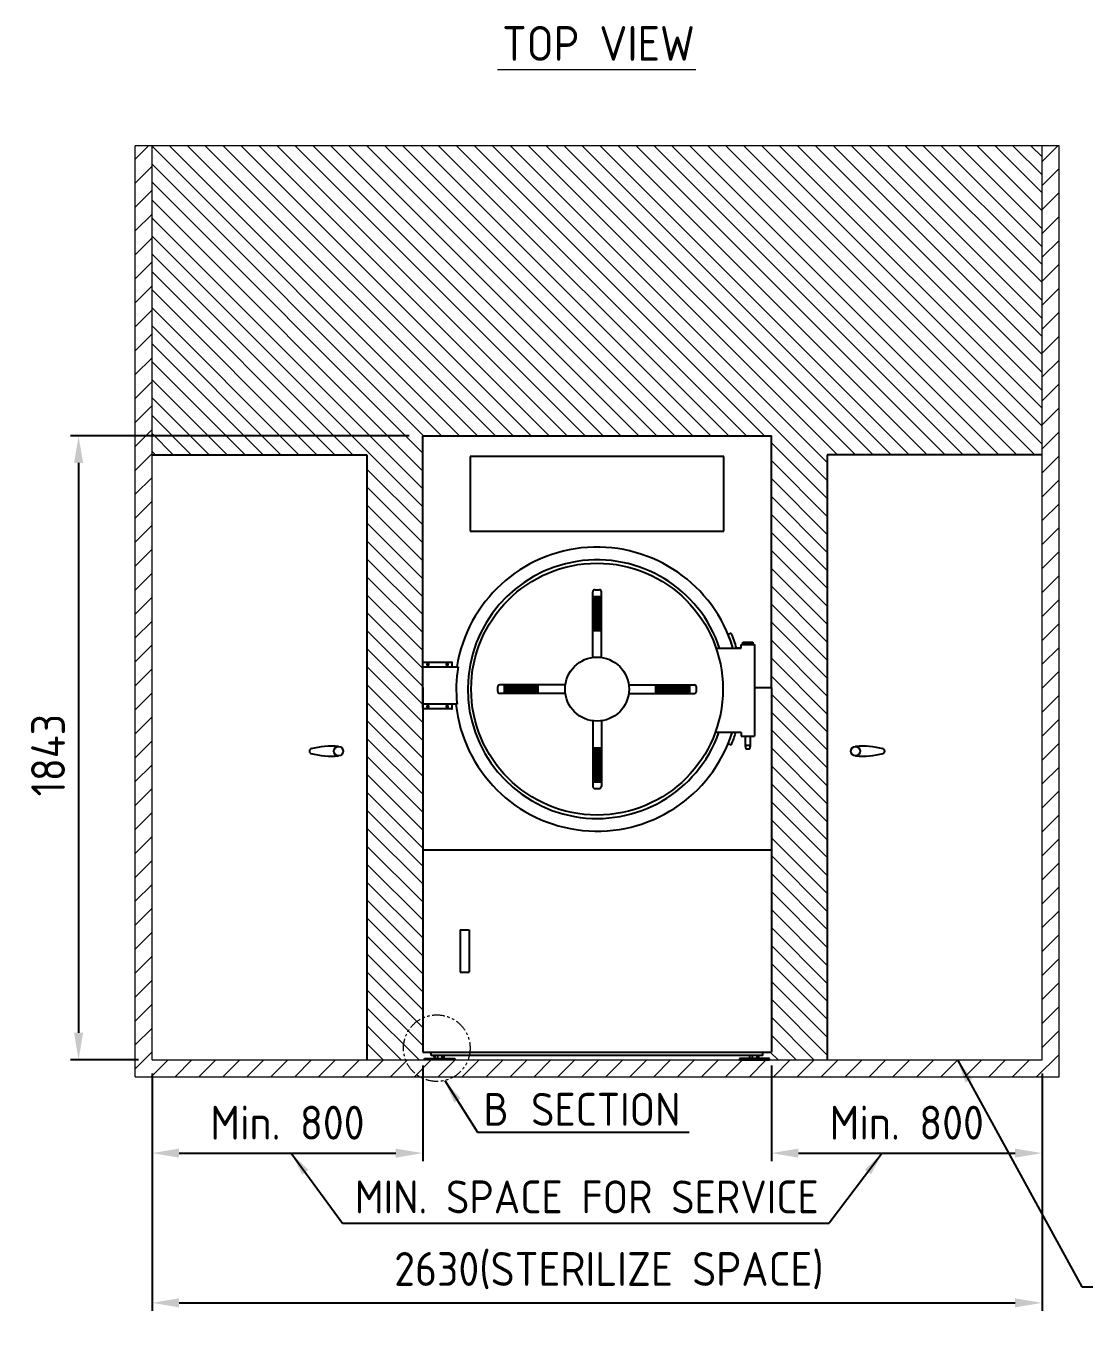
# Model space of a CAD drawing. Header units: millimetres. Extents: x -5848 to 14650, y 0 to 20714.
# Drawn here: x 5375 to 8502, y 2339 to 6164 of the extents above; entities that cross this region are included whole.
import ezdxf

# ---------------------------------------------------------------- set-up
doc = ezdxf.new("R2010")
doc.units = ezdxf.units.MM
doc.header["$MEASUREMENT"] = 0
doc.linetypes.add('HIDDEN', pattern=[9.525, 6.35, -3.175])
doc.linetypes.add('PHANTOM', pattern=[2.5, 1.25, -0.25, 0.25, -0.25, 0.25, -0.25])
doc.layers.get('0').update_dxf_attribs({"lineweight": 25})
for name, color, linetype, lineweight in [('D', 3, 'Continuous', 13), ('H', 2, 'HIDDEN', 15), ('S', 4, 'Continuous', 15)]:
    doc.layers.add(name, color=color, linetype=linetype, lineweight=lineweight)
doc.styles.get("Standard").update_dxf_attribs({"font": 'KAIU.TTF'})
doc.styles.add('STU25', font='isocp2.shx')
doc.dimstyles.new('STU25', dxfattribs={"dimscale": 40, "dimtxt": 2.5, "dimasz": 2, "dimexe": 0.6, "dimexo": 1, "dimgap": 1, "dimtad": 1, "dimdsep": 46, "dimtxsty": 'STU25', "dimcen": 2, "dimazin": 2, "dimtfac": 1, "dimtmove": 0, "dimatfit": 3, "dimfxl": 0, "dimtolj": 1, "dimtzin": 0, "dimarcsym": 0})
doc.dimstyles.new('STU25$7', dxfattribs={"dimscale": 35, "dimtxt": 2.5, "dimasz": 2, "dimexe": 1.25, "dimexo": 0.625, "dimgap": 1, "dimtad": 0, "dimdec": 4, "dimdsep": 46, "dimtxsty": 'STU25', "dimcen": 2.5, "dimazin": 2, "dimtfac": 1, "dimtdec": 4, "dimtmove": 0, "dimatfit": 3, "dimfxl": 0, "dimtolj": 1, "dimtzin": 0, "dimarcsym": 0})

# ---------------------------------------------------------------- blocks, each defined once
blk = doc.blocks.new('*D2')
at = {"layer": 'D', "color": 0, "lineweight": -2}
for p, q in [((5747.7, 3070.5), (5747.7, 2811.1)), ((6547.7, 3093.5), (6547.7, 2811.1)), ((5827.7, 2835.1), (6467.7, 2835.1))]:
    blk.add_line(p, q, dxfattribs=at)
at = {"layer": 'D', "color": 0}
for points in [[(5827.7, 2848.5), (5827.7, 2821.8), (5747.7, 2835.1)], [(6467.7, 2821.8), (6467.7, 2848.5), (6547.7, 2835.1)]]:
    blk.add_solid(points, dxfattribs=at)
at = {"layer": 'Defpoints', "color": 0}
for p in [(5747.7, 3110.5), (6547.7, 3133.5), (6547.7, 2835.1)]:
    blk.add_point(p, dxfattribs=at)
at = {"layer": 'D', "color": 0, "insert": (6147.7, 2925.1), "char_height": 100, "attachment_point": 5, "style": 'STU25'}
blk.add_mtext('\\A1;Min. 800', dxfattribs=at)
blk = doc.blocks.new('*D3')
at = {"layer": 'D', "color": 0, "lineweight": -2}
for p, q in [((7577.7, 3093.5), (7577.7, 2811.1)), ((8377.7, 3070.5), (8377.7, 2811.1)), ((7657.7, 2835.1), (8297.7, 2835.1))]:
    blk.add_line(p, q, dxfattribs=at)
at = {"layer": 'D', "color": 0}
for points in [[(7657.7, 2848.5), (7657.7, 2821.8), (7577.7, 2835.1)], [(8297.7, 2821.8), (8297.7, 2848.5), (8377.7, 2835.1)]]:
    blk.add_solid(points, dxfattribs=at)
at = {"layer": 'Defpoints', "color": 0}
for p in [(7577.7, 3133.5), (8377.7, 3110.5), (8377.7, 2835.1)]:
    blk.add_point(p, dxfattribs=at)
at = {"layer": 'D', "color": 0, "insert": (7977.7, 2925.1), "char_height": 100, "attachment_point": 5, "style": 'STU25'}
blk.add_mtext('\\A1;Min. 800', dxfattribs=at)
blk = doc.blocks.new('*D4')
at = {"layer": 'D', "color": 0, "lineweight": -2}
for p, q in [((6507.7, 4953.5), (5506.6, 4953.5)), ((5530.6, 4873.5), (5530.6, 3190.5)), ((5707.7, 3110.5), (5506.6, 3110.5))]:
    blk.add_line(p, q, dxfattribs=at)
at = {"layer": 'D', "color": 0}
for points in [[(5544, 4873.5), (5517.3, 4873.5), (5530.6, 4953.5)], [(5517.3, 3190.5), (5544, 3190.5), (5530.6, 3110.5)]]:
    blk.add_solid(points, dxfattribs=at)
at = {"layer": 'Defpoints', "color": 0}
for p in [(6547.7, 4953.5), (5530.6, 3110.5), (5747.7, 3110.5)]:
    blk.add_point(p, dxfattribs=at)
at = {"layer": 'D', "color": 0, "insert": (5440.6, 4010.5), "char_height": 100, "attachment_point": 5, "rotation": 90, "style": 'STU25'}
blk.add_mtext('\\A1;1843', dxfattribs=at)
blk = doc.blocks.new('*D18')
at = {"layer": 'D', "color": 0, "lineweight": -2}
for p, q in [((5747.7, 3070.5), (5747.7, 2368.9)), ((8377.7, 3070.5), (8377.7, 2368.9)), ((5827.7, 2392.9), (8297.7, 2392.9))]:
    blk.add_line(p, q, dxfattribs=at)
at = {"layer": 'D', "color": 0}
for points in [[(5827.7, 2406.3), (5827.7, 2379.6), (5747.7, 2392.9)], [(8297.7, 2379.6), (8297.7, 2406.3), (8377.7, 2392.9)]]:
    blk.add_solid(points, dxfattribs=at)
at = {"layer": 'Defpoints', "color": 0}
for p in [(5747.7, 3110.5), (8377.7, 3110.5), (8377.7, 2392.9)]:
    blk.add_point(p, dxfattribs=at)
at = {"layer": 'D', "color": 0, "insert": (7097.7, 2488.1), "char_height": 100, "attachment_point": 5, "style": 'STU25'}
blk.add_mtext('\\A1;{\\Fisocp2.shx;2630(STERILIZE SPACE)', dxfattribs=at)

msp = doc.modelspace()

# ---------------------------------------------------------------- hatches: boundary and pattern name
at = {"layer": 'D'}
h = msp.add_hatch(dxfattribs=at)
h.set_pattern_fill('ANSI31', color=256, scale=300, angle=90, style=0)
h.set_pattern_definition([(135, (738.874, -9653.122), (-26.516504, -26.516504), [])])
h.paths.add_polyline_path([(8377.688, 4897.441), (8377.688, 5810.506), (5747.688, 5810.506), (5747.688, 4897.441), (6382.688, 4897.441), (6382.688, 3110.506), (6553.188, 3110.506), (6553.188, 3114.506), (6584.409, 3114.506), (6584.409, 3123.506), (6572.688, 3123.506), (6572.688, 3133.506), (6547.688, 3133.506), (6547.688, 3730.506), (6547.688, 4210.506), (6547.688, 4953.506), (7577.688, 4953.506), (7577.688, 4210.506), (7577.688, 3730.506), (7577.688, 3133.506), (7552.688, 3133.506), (7552.688, 3123.506), (7540.967, 3123.506), (7540.967, 3114.506), (7572.188, 3114.506), (7572.188, 3110.506), (7742.688, 3110.506), (7742.688, 4897.441)])
at = {"layer": 'H', "ltscale": 5}
h = msp.add_hatch(dxfattribs=at)
h.set_pattern_fill('ANSI31', color=256, scale=400, style=0)
h.set_pattern_definition([(45, (738.874, -9653.12), (-35.35534, 35.35534), [])])
h.paths.add_polyline_path([(8427.688, 3060.506), (8427.688, 5810.506), (8377.688, 5810.506), (8377.688, 3110.506), (7572.188, 3110.506), (7483.188, 3110.506), (6642.188, 3110.506), (6553.188, 3110.506), (5747.688, 3110.506), (5747.688, 5810.506), (5697.688, 5810.506), (5697.688, 3060.506)])

# ---------------------------------------------------------------- linework, layer by layer
for p, q in [((6547.688, 4210.506), (6547.688, 4953.506)), ((6547.688, 4953.506), (7577.688, 4953.506)), ((7577.688, 4210.506), (7577.688, 4953.506)), ((5747.688, 4897.441), (6382.688, 4897.441)), ((6382.688, 4897.441), (6382.688, 3110.506)), ((7742.688, 4897.441), (7742.688, 3110.506)), ((8377.688, 4897.441), (7742.688, 4897.441)), ((6687.688, 4892.506), (6687.688, 4672.506)), ((7437.688, 4892.506), (6687.688, 4892.506)), ((7437.688, 4672.506), (7437.688, 4892.506)), ((6687.688, 4672.506), (7437.688, 4672.506)), ((7049.988, 4299.149), (7049.988, 4493.149)), ((7049.988, 4475.335), (7053.802, 4479.149)), ((7049.988, 4477.335), (7051.802, 4479.149)), ((7049.988, 4467.335), (7061.802, 4479.149)), ((7049.988, 4465.335), (7063.802, 4479.149)), ((7049.988, 4463.335), (7065.802, 4479.149)), ((7049.988, 4473.335), (7055.802, 4479.149)), ((7049.988, 4471.335), (7057.802, 4479.149)), ((7049.988, 4469.335), (7059.802, 4479.149)), ((7049.988, 4479.149), (7075.388, 4479.149)), ((7049.988, 4461.335), (7067.802, 4479.149)), ((7049.988, 4459.335), (7069.802, 4479.149)), ((7049.988, 4457.335), (7071.802, 4479.149)), ((7049.988, 4455.335), (7073.802, 4479.149)), ((7049.988, 4453.335), (7075.388, 4478.735)), ((7049.988, 4477.572), (7075.388, 4452.172)), ((7049.988, 4451.335), (7075.388, 4476.735)), ((7050.411, 4479.149), (7075.388, 4454.172)), ((7052.411, 4479.149), (7075.388, 4456.172)), ((7054.411, 4479.149), (7075.388, 4458.172)), ((7055.988, 4499.149), (7069.388, 4499.149)), ((7056.411, 4479.149), (7075.388, 4460.172)), ((7058.411, 4479.149), (7075.388, 4462.172)), ((7060.411, 4479.149), (7075.388, 4464.172)), ((7062.411, 4479.149), (7075.388, 4466.172)), ((7064.411, 4479.149), (7075.388, 4468.172)), ((7066.411, 4479.149), (7075.388, 4470.172)), ((7068.411, 4479.149), (7075.388, 4472.172)), ((7070.411, 4479.149), (7075.388, 4474.172)), ((7072.411, 4479.149), (7075.388, 4476.172)), ((7074.411, 4479.149), (7075.388, 4478.172)), ((7075.388, 4299.149), (7075.388, 4493.149)), ((7049.988, 4475.572), (7075.388, 4450.172)), ((7049.988, 4449.335), (7075.388, 4474.735)), ((7049.988, 4473.572), (7075.388, 4448.172)), ((7049.988, 4447.335), (7075.388, 4472.735)), ((7049.988, 4471.572), (7075.388, 4446.172)), ((7049.988, 4445.335), (7075.388, 4470.735)), ((7049.988, 4469.572), (7075.388, 4444.172)), ((7049.988, 4443.335), (7075.388, 4468.735)), ((7049.988, 4467.572), (7075.388, 4442.172)), ((7049.988, 4441.335), (7075.388, 4466.735)), ((7049.988, 4465.572), (7075.388, 4440.172)), ((7049.988, 4439.335), (7075.388, 4464.735)), ((7049.988, 4463.572), (7075.388, 4438.172)), ((7049.988, 4437.335), (7075.388, 4462.735)), ((7049.988, 4461.572), (7075.388, 4436.172)), ((7049.988, 4435.335), (7075.388, 4460.735)), ((7049.988, 4459.572), (7075.388, 4434.172)), ((7049.988, 4433.335), (7075.388, 4458.735)), ((7049.988, 4457.572), (7075.388, 4432.172)), ((7049.988, 4431.335), (7075.388, 4456.735)), ((7049.988, 4455.572), (7075.388, 4430.172)), ((7049.988, 4429.335), (7075.388, 4454.735)), ((7049.988, 4453.572), (7075.388, 4428.172)), ((7049.988, 4427.335), (7075.388, 4452.735)), ((7049.988, 4451.572), (7075.388, 4426.172)), ((7049.988, 4425.335), (7075.388, 4450.735)), ((7049.988, 4449.572), (7075.388, 4424.172)), ((7049.988, 4423.335), (7075.388, 4448.735)), ((7049.988, 4447.572), (7075.388, 4422.172)), ((7049.988, 4421.335), (7075.388, 4446.735)), ((7049.988, 4445.572), (7075.388, 4420.172)), ((7049.988, 4419.335), (7075.388, 4444.735)), ((7049.988, 4443.572), (7075.388, 4418.172)), ((7049.988, 4417.335), (7075.388, 4442.735)), ((7049.988, 4441.572), (7075.388, 4416.172)), ((7049.988, 4415.335), (7075.388, 4440.735)), ((7049.988, 4439.572), (7075.388, 4414.172)), ((7049.988, 4413.335), (7075.388, 4438.735)), ((7049.988, 4437.572), (7075.388, 4412.172)), ((7049.988, 4411.335), (7075.388, 4436.735)), ((7049.988, 4435.572), (7075.388, 4410.172)), ((7049.988, 4409.335), (7075.388, 4434.735)), ((7049.988, 4433.572), (7075.388, 4408.172)), ((7049.988, 4407.335), (7075.388, 4432.735)), ((7049.988, 4431.572), (7075.388, 4406.172)), ((7049.988, 4405.335), (7075.388, 4430.735)), ((7049.988, 4429.572), (7075.388, 4404.172)), ((7049.988, 4403.335), (7075.388, 4428.735)), ((7049.988, 4427.572), (7075.388, 4402.172)), ((7049.988, 4401.335), (7075.388, 4426.735)), ((7049.988, 4425.572), (7075.388, 4400.172)), ((7049.988, 4399.335), (7075.388, 4424.735)), ((7049.988, 4423.572), (7075.388, 4398.172)), ((7049.988, 4397.335), (7075.388, 4422.735)), ((7049.988, 4421.572), (7075.388, 4396.172)), ((7049.988, 4395.335), (7075.388, 4420.735)), ((7049.988, 4419.572), (7075.388, 4394.172)), ((7049.988, 4393.335), (7075.388, 4418.735)), ((7049.988, 4417.572), (7075.388, 4392.172)), ((7049.988, 4391.335), (7075.388, 4416.735)), ((7049.988, 4415.572), (7075.388, 4390.172)), ((7049.988, 4389.335), (7075.388, 4414.735)), ((7049.988, 4413.572), (7075.388, 4388.172)), ((7049.988, 4387.335), (7075.388, 4412.735)), ((7049.988, 4411.572), (7075.388, 4386.172)), ((7049.988, 4385.335), (7075.388, 4410.735)), ((7049.988, 4409.572), (7075.388, 4384.172)), ((7049.988, 4383.335), (7075.388, 4408.735)), ((7049.988, 4407.572), (7075.388, 4382.172)), ((7049.988, 4381.335), (7075.388, 4406.735)), ((7049.988, 4405.572), (7075.388, 4380.172)), ((7049.988, 4379.335), (7075.388, 4404.735)), ((7049.988, 4403.572), (7074.411, 4379.149)), ((7049.988, 4401.572), (7072.411, 4379.149)), ((7049.988, 4399.572), (7070.411, 4379.149)), ((7051.802, 4379.149), (7075.388, 4402.735)), ((7053.802, 4379.149), (7075.388, 4400.735)), ((7049.988, 4397.572), (7068.411, 4379.149)), ((7049.988, 4395.572), (7066.411, 4379.149)), ((7049.988, 4393.572), (7064.411, 4379.149)), ((7049.988, 4391.572), (7062.411, 4379.149)), ((7049.988, 4389.572), (7060.411, 4379.149)), ((7049.988, 4387.572), (7058.411, 4379.149)), ((7049.988, 4385.572), (7056.411, 4379.149)), ((7049.988, 4383.572), (7054.411, 4379.149)), ((7049.988, 4381.572), (7052.411, 4379.149)), ((7049.988, 4379.149), (7075.388, 4379.149)), ((7055.802, 4379.149), (7075.388, 4398.735)), ((7057.802, 4379.149), (7075.388, 4396.735)), ((7059.802, 4379.149), (7075.388, 4394.735)), ((7061.802, 4379.149), (7075.388, 4392.735)), ((7063.802, 4379.149), (7075.388, 4390.735)), ((7065.802, 4379.149), (7075.388, 4388.735)), ((7067.802, 4379.149), (7075.388, 4386.735)), ((7069.802, 4379.149), (7075.388, 4384.735)), ((7071.802, 4379.149), (7075.388, 4382.735)), ((7073.802, 4379.149), (7075.388, 4380.735)), ((7459.271, 4370.506), (7450.077, 4366.573)), ((7414.234, 4327.006), (7488.481, 4327.006)), ((7488.481, 4327.006), (7477.481, 4327.006)), ((7488.481, 4337.006), (7527.481, 4337.006)), ((7488.481, 4327.006), (7488.481, 4337.006)), ((7492.981, 4343.506), (7493.481, 4344.006)), ((7492.981, 4337.506), (7492.981, 4343.506)), ((7493.481, 4337.006), (7492.981, 4337.506)), ((7493.481, 4344.006), (7522.481, 4344.006)), ((7522.481, 4337.006), (7493.481, 4337.006)), ((7522.481, 4344.006), (7522.981, 4343.506)), ((7522.981, 4337.506), (7522.481, 4337.006)), ((7522.981, 4343.506), (7522.981, 4337.506)), ((7527.481, 4337.006), (7527.481, 4067.006)), ((6549.688, 4285.206), (6632.688, 4285.206)), ((6547.688, 4210.506), (6547.688, 3730.506)), ((6769.045, 4198.806), (6769.045, 4212.206)), ((6969.045, 4218.206), (6775.045, 4218.206)), ((6789.045, 4213.229), (6794.023, 4218.206)), ((6789.045, 4215.229), (6792.023, 4218.206)), ((6789.045, 4217.229), (6790.023, 4218.206)), ((6789.045, 4211.229), (6796.023, 4218.206)), ((6789.045, 4203.229), (6804.023, 4218.206)), ((6789.045, 4201.229), (6806.023, 4218.206)), ((6789.045, 4192.806), (6789.045, 4218.206)), ((6789.045, 4205.229), (6802.023, 4218.206)), ((6789.045, 4209.229), (6798.023, 4218.206)), ((6789.045, 4207.229), (6800.023, 4218.206)), ((6789.045, 4193.229), (6814.023, 4218.206)), ((6789.045, 4199.229), (6808.023, 4218.206)), ((6789.045, 4197.229), (6810.023, 4218.206)), ((6789.045, 4195.229), (6812.023, 4218.206)), ((6812.859, 4192.806), (6789.045, 4216.62)), ((6810.859, 4192.806), (6789.045, 4214.62)), ((6808.859, 4192.806), (6789.045, 4212.62)), ((6806.859, 4192.806), (6789.045, 4210.62)), ((6804.859, 4192.806), (6789.045, 4208.62)), ((6814.859, 4192.806), (6789.459, 4218.206)), ((6790.623, 4192.806), (6816.023, 4218.206)), ((6816.859, 4192.806), (6791.459, 4218.206)), ((6792.623, 4192.806), (6818.023, 4218.206)), ((6818.859, 4192.806), (6793.459, 4218.206)), ((6794.623, 4192.806), (6820.023, 4218.206)), ((6820.859, 4192.806), (6795.459, 4218.206)), ((6796.623, 4192.806), (6822.023, 4218.206)), ((6822.859, 4192.806), (6797.459, 4218.206)), ((6798.623, 4192.806), (6824.023, 4218.206)), ((6824.859, 4192.806), (6799.459, 4218.206)), ((6800.623, 4192.806), (6826.023, 4218.206)), ((6826.859, 4192.806), (6801.459, 4218.206)), ((6802.623, 4192.806), (6828.023, 4218.206)), ((6828.859, 4192.806), (6803.459, 4218.206)), ((6804.623, 4192.806), (6830.023, 4218.206)), ((6830.859, 4192.806), (6805.459, 4218.206)), ((6806.623, 4192.806), (6832.023, 4218.206)), ((6832.859, 4192.806), (6807.459, 4218.206)), ((6808.623, 4192.806), (6834.023, 4218.206)), ((6834.859, 4192.806), (6809.459, 4218.206)), ((6810.623, 4192.806), (6836.023, 4218.206)), ((6836.859, 4192.806), (6811.459, 4218.206)), ((6812.623, 4192.806), (6838.023, 4218.206)), ((6838.859, 4192.806), (6813.459, 4218.206)), ((6814.623, 4192.806), (6840.023, 4218.206)), ((6840.859, 4192.806), (6815.459, 4218.206)), ((6816.623, 4192.806), (6842.023, 4218.206)), ((6842.859, 4192.806), (6817.459, 4218.206)), ((6818.623, 4192.806), (6844.023, 4218.206)), ((6844.859, 4192.806), (6819.459, 4218.206)), ((6820.623, 4192.806), (6846.023, 4218.206)), ((6846.859, 4192.806), (6821.459, 4218.206)), ((6822.623, 4192.806), (6848.023, 4218.206)), ((6848.859, 4192.806), (6823.459, 4218.206)), ((6824.623, 4192.806), (6850.023, 4218.206)), ((6850.859, 4192.806), (6825.459, 4218.206)), ((6826.623, 4192.806), (6852.023, 4218.206)), ((6852.859, 4192.806), (6827.459, 4218.206)), ((6828.623, 4192.806), (6854.023, 4218.206)), ((6854.859, 4192.806), (6829.459, 4218.206)), ((6830.623, 4192.806), (6856.023, 4218.206)), ((6856.859, 4192.806), (6831.459, 4218.206)), ((6832.623, 4192.806), (6858.023, 4218.206)), ((6858.859, 4192.806), (6833.459, 4218.206)), ((6834.623, 4192.806), (6860.023, 4218.206)), ((6860.859, 4192.806), (6835.459, 4218.206)), ((6836.623, 4192.806), (6862.023, 4218.206)), ((6862.859, 4192.806), (6837.459, 4218.206)), ((6838.623, 4192.806), (6864.023, 4218.206)), ((6864.859, 4192.806), (6839.459, 4218.206)), ((6840.623, 4192.806), (6866.023, 4218.206)), ((6866.859, 4192.806), (6841.459, 4218.206)), ((6842.623, 4192.806), (6868.023, 4218.206)), ((6868.859, 4192.806), (6843.459, 4218.206)), ((6844.623, 4192.806), (6870.023, 4218.206)), ((6870.859, 4192.806), (6845.459, 4218.206)), ((6846.623, 4192.806), (6872.023, 4218.206)), ((6872.859, 4192.806), (6847.459, 4218.206)), ((6848.623, 4192.806), (6874.023, 4218.206)), ((6874.859, 4192.806), (6849.459, 4218.206)), ((6850.623, 4192.806), (6876.023, 4218.206)), ((6876.859, 4192.806), (6851.459, 4218.206)), ((6852.623, 4192.806), (6878.023, 4218.206)), ((6878.859, 4192.806), (6853.459, 4218.206)), ((6854.623, 4192.806), (6880.023, 4218.206)), ((6880.859, 4192.806), (6855.459, 4218.206)), ((6856.623, 4192.806), (6882.023, 4218.206)), ((6882.859, 4192.806), (6857.459, 4218.206)), ((6858.623, 4192.806), (6884.023, 4218.206)), ((6884.859, 4192.806), (6859.459, 4218.206)), ((6860.623, 4192.806), (6886.023, 4218.206)), ((6886.859, 4192.806), (6861.459, 4218.206)), ((6862.623, 4192.806), (6888.023, 4218.206)), ((6888.859, 4192.806), (6863.459, 4218.206)), ((6864.623, 4192.806), (6889.045, 4217.229)), ((6889.045, 4194.62), (6865.459, 4218.206)), ((6866.623, 4192.806), (6889.045, 4215.229)), ((6889.045, 4196.62), (6867.459, 4218.206)), ((6868.623, 4192.806), (6889.045, 4213.229)), ((6889.045, 4198.62), (6869.459, 4218.206)), ((6870.623, 4192.806), (6889.045, 4211.229)), ((6889.045, 4200.62), (6871.459, 4218.206)), ((6872.623, 4192.806), (6889.045, 4209.229)), ((6889.045, 4202.62), (6873.459, 4218.206)), ((6889.045, 4204.62), (6875.459, 4218.206)), ((6889.045, 4206.62), (6877.459, 4218.206)), ((6889.045, 4208.62), (6879.459, 4218.206)), ((6889.045, 4210.62), (6881.459, 4218.206)), ((6889.045, 4212.62), (6883.459, 4218.206)), ((6889.045, 4214.62), (6885.459, 4218.206)), ((6889.045, 4216.62), (6887.459, 4218.206)), ((6889.045, 4192.806), (6889.045, 4218.206)), ((7156.331, 4218.206), (7350.331, 4218.206)), ((7236.331, 4216.62), (7237.917, 4218.206)), ((7236.331, 4210.62), (7243.917, 4218.206)), ((7236.331, 4212.62), (7241.917, 4218.206)), ((7236.331, 4214.62), (7239.917, 4218.206)), ((7236.331, 4204.62), (7249.917, 4218.206)), ((7236.331, 4206.62), (7247.917, 4218.206)), ((7236.331, 4208.62), (7245.917, 4218.206)), ((7236.331, 4192.806), (7236.331, 4218.206)), ((7236.331, 4194.62), (7259.917, 4218.206)), ((7236.331, 4196.62), (7257.917, 4218.206)), ((7236.331, 4198.62), (7255.917, 4218.206)), ((7236.331, 4200.62), (7253.917, 4218.206)), ((7236.331, 4202.62), (7251.917, 4218.206)), ((7260.754, 4192.806), (7236.331, 4217.229)), ((7258.754, 4192.806), (7236.331, 4215.229)), ((7256.754, 4192.806), (7236.331, 4213.229)), ((7254.754, 4192.806), (7236.331, 4211.229)), ((7252.754, 4192.806), (7236.331, 4209.229)), ((7236.517, 4192.806), (7261.917, 4218.206)), ((7262.754, 4192.806), (7237.354, 4218.206)), ((7238.517, 4192.806), (7263.917, 4218.206)), ((7264.754, 4192.806), (7239.354, 4218.206)), ((7240.517, 4192.806), (7265.917, 4218.206)), ((7266.754, 4192.806), (7241.354, 4218.206)), ((7242.517, 4192.806), (7267.917, 4218.206)), ((7268.754, 4192.806), (7243.354, 4218.206)), ((7244.517, 4192.806), (7269.917, 4218.206)), ((7270.754, 4192.806), (7245.354, 4218.206)), ((7246.517, 4192.806), (7271.917, 4218.206)), ((7272.754, 4192.806), (7247.354, 4218.206)), ((7248.517, 4192.806), (7273.917, 4218.206)), ((7274.754, 4192.806), (7249.354, 4218.206)), ((7250.517, 4192.806), (7275.917, 4218.206)), ((7276.754, 4192.806), (7251.354, 4218.206)), ((7252.517, 4192.806), (7277.917, 4218.206)), ((7278.754, 4192.806), (7253.354, 4218.206)), ((7254.517, 4192.806), (7279.917, 4218.206)), ((7280.754, 4192.806), (7255.354, 4218.206)), ((7256.517, 4192.806), (7281.917, 4218.206)), ((7282.754, 4192.806), (7257.354, 4218.206)), ((7258.517, 4192.806), (7283.917, 4218.206)), ((7284.754, 4192.806), (7259.354, 4218.206)), ((7260.517, 4192.806), (7285.917, 4218.206)), ((7286.754, 4192.806), (7261.354, 4218.206)), ((7262.517, 4192.806), (7287.917, 4218.206)), ((7288.754, 4192.806), (7263.354, 4218.206)), ((7264.517, 4192.806), (7289.917, 4218.206)), ((7290.754, 4192.806), (7265.354, 4218.206)), ((7266.517, 4192.806), (7291.917, 4218.206)), ((7292.754, 4192.806), (7267.354, 4218.206)), ((7268.517, 4192.806), (7293.917, 4218.206)), ((7294.754, 4192.806), (7269.354, 4218.206)), ((7270.517, 4192.806), (7295.917, 4218.206)), ((7296.754, 4192.806), (7271.354, 4218.206)), ((7272.517, 4192.806), (7297.917, 4218.206)), ((7298.754, 4192.806), (7273.354, 4218.206)), ((7274.517, 4192.806), (7299.917, 4218.206)), ((7300.754, 4192.806), (7275.354, 4218.206)), ((7276.517, 4192.806), (7301.917, 4218.206)), ((7302.754, 4192.806), (7277.354, 4218.206)), ((7278.517, 4192.806), (7303.917, 4218.206)), ((7304.754, 4192.806), (7279.354, 4218.206)), ((7280.517, 4192.806), (7305.917, 4218.206)), ((7306.754, 4192.806), (7281.354, 4218.206)), ((7282.517, 4192.806), (7307.917, 4218.206)), ((7308.754, 4192.806), (7283.354, 4218.206)), ((7284.517, 4192.806), (7309.917, 4218.206)), ((7310.754, 4192.806), (7285.354, 4218.206)), ((7286.517, 4192.806), (7311.917, 4218.206)), ((7312.754, 4192.806), (7287.354, 4218.206)), ((7288.517, 4192.806), (7313.917, 4218.206)), ((7314.754, 4192.806), (7289.354, 4218.206)), ((7290.517, 4192.806), (7315.917, 4218.206)), ((7316.754, 4192.806), (7291.354, 4218.206)), ((7292.517, 4192.806), (7317.917, 4218.206)), ((7318.754, 4192.806), (7293.354, 4218.206)), ((7294.517, 4192.806), (7319.917, 4218.206)), ((7320.754, 4192.806), (7295.354, 4218.206)), ((7296.517, 4192.806), (7321.917, 4218.206)), ((7322.754, 4192.806), (7297.354, 4218.206)), ((7298.517, 4192.806), (7323.917, 4218.206)), ((7324.754, 4192.806), (7299.354, 4218.206)), ((7300.517, 4192.806), (7325.917, 4218.206)), ((7326.754, 4192.806), (7301.354, 4218.206)), ((7302.517, 4192.806), (7327.917, 4218.206)), ((7328.754, 4192.806), (7303.354, 4218.206)), ((7304.517, 4192.806), (7329.917, 4218.206)), ((7330.754, 4192.806), (7305.354, 4218.206)), ((7306.517, 4192.806), (7331.917, 4218.206)), ((7332.754, 4192.806), (7307.354, 4218.206)), ((7308.517, 4192.806), (7333.917, 4218.206)), ((7334.754, 4192.806), (7309.354, 4218.206)), ((7310.517, 4192.806), (7335.917, 4218.206)), ((7336.331, 4193.229), (7311.354, 4218.206)), ((7312.517, 4192.806), (7336.331, 4216.62)), ((7336.331, 4195.229), (7313.354, 4218.206)), ((7314.517, 4192.806), (7336.331, 4214.62)), ((7336.331, 4197.229), (7315.354, 4218.206)), ((7316.517, 4192.806), (7336.331, 4212.62)), ((7336.331, 4199.229), (7317.354, 4218.206)), ((7318.517, 4192.806), (7336.331, 4210.62)), ((7336.331, 4201.229), (7319.354, 4218.206)), ((7320.517, 4192.806), (7336.331, 4208.62)), ((7336.331, 4203.229), (7321.354, 4218.206)), ((7336.331, 4205.229), (7323.354, 4218.206)), ((7336.331, 4207.229), (7325.354, 4218.206)), ((7336.331, 4209.229), (7327.354, 4218.206)), ((7336.331, 4211.229), (7329.354, 4218.206)), ((7336.331, 4213.229), (7331.354, 4218.206)), ((7336.331, 4215.229), (7333.354, 4218.206)), ((7336.331, 4217.229), (7335.354, 4218.206)), ((7336.331, 4192.806), (7336.331, 4218.206)), ((7356.331, 4198.806), (7356.331, 4212.206)), ((7527.481, 4210.506), (7577.688, 4210.506)), ((7527.481, 4210.506), (7577.688, 4210.506)), ((7577.688, 4210.506), (7577.688, 3730.506)), ((6969.045, 4192.806), (6775.045, 4192.806)), ((6802.859, 4192.806), (6789.045, 4206.62)), ((6800.859, 4192.806), (6789.045, 4204.62)), ((6798.859, 4192.806), (6789.045, 4202.62)), ((6796.859, 4192.806), (6789.045, 4200.62)), ((6794.859, 4192.806), (6789.045, 4198.62)), ((6792.859, 4192.806), (6789.045, 4196.62)), ((6790.859, 4192.806), (6789.045, 4194.62)), ((6874.623, 4192.806), (6889.045, 4207.229)), ((6876.623, 4192.806), (6889.045, 4205.229)), ((6878.623, 4192.806), (6889.045, 4203.229)), ((6880.623, 4192.806), (6889.045, 4201.229)), ((6882.623, 4192.806), (6889.045, 4199.229)), ((6884.623, 4192.806), (6889.045, 4197.229)), ((6886.623, 4192.806), (6889.045, 4195.229)), ((7156.331, 4192.806), (7350.331, 4192.806)), ((7250.754, 4192.806), (7236.331, 4207.229)), ((7248.754, 4192.806), (7236.331, 4205.229)), ((7246.754, 4192.806), (7236.331, 4203.229)), ((7244.754, 4192.806), (7236.331, 4201.229)), ((7242.754, 4192.806), (7236.331, 4199.229)), ((7240.754, 4192.806), (7236.331, 4197.229)), ((7238.754, 4192.806), (7236.331, 4195.229)), ((7322.517, 4192.806), (7336.331, 4206.62)), ((7324.517, 4192.806), (7336.331, 4204.62)), ((7326.517, 4192.806), (7336.331, 4202.62)), ((7328.517, 4192.806), (7336.331, 4200.62)), ((7330.517, 4192.806), (7336.331, 4198.62)), ((7332.517, 4192.806), (7336.331, 4196.62)), ((7334.517, 4192.806), (7336.331, 4194.62)), ((6632.688, 4147.206), (6549.688, 4147.206)), ((7049.988, 4111.863), (7049.988, 3917.863)), ((7075.388, 4111.863), (7075.388, 3917.863)), ((7488.481, 4077.006), (7411.736, 4077.006)), ((7488.481, 4077.006), (7488.481, 4067.006)), ((7488.481, 4067.006), (7527.481, 4067.006)), ((7499.981, 4067.006), (7499.981, 4039.006)), ((7515.981, 4039.006), (7515.981, 4067.006)), ((7049.988, 4029.441), (7052.411, 4031.863)), ((7049.988, 4019.441), (7062.411, 4031.863)), ((7049.988, 4021.441), (7060.411, 4031.863)), ((7049.988, 4023.441), (7058.411, 4031.863)), ((7049.988, 4025.441), (7056.411, 4031.863)), ((7049.988, 4027.441), (7054.411, 4031.863)), ((7049.988, 4031.863), (7075.388, 4031.863)), ((7049.988, 4007.441), (7074.411, 4031.863)), ((7049.988, 4009.441), (7072.411, 4031.863)), ((7049.988, 4011.441), (7070.411, 4031.863)), ((7049.988, 4013.441), (7068.411, 4031.863)), ((7049.988, 4015.441), (7066.411, 4031.863)), ((7049.988, 4017.441), (7064.411, 4031.863)), ((7049.988, 4031.677), (7075.388, 4006.277)), ((7049.988, 4005.441), (7075.388, 4030.841)), ((7049.988, 4029.677), (7075.388, 4004.277)), ((7049.988, 4003.441), (7075.388, 4028.841)), ((7049.988, 4027.677), (7075.388, 4002.277)), ((7049.988, 4001.441), (7075.388, 4026.841)), ((7049.988, 4025.677), (7075.388, 4000.277)), ((7049.988, 3999.441), (7075.388, 4024.841)), ((7049.988, 4023.677), (7075.388, 3998.277)), ((7049.988, 3997.441), (7075.388, 4022.841)), ((7049.988, 4021.677), (7075.388, 3996.277)), ((7049.988, 3995.441), (7075.388, 4020.841)), ((7049.988, 4019.677), (7075.388, 3994.277)), ((7049.988, 3993.441), (7075.388, 4018.841)), ((7049.988, 4017.677), (7075.388, 3992.277)), ((7049.988, 3991.441), (7075.388, 4016.841)), ((7051.802, 4031.863), (7075.388, 4008.277)), ((7053.802, 4031.863), (7075.388, 4010.277)), ((7055.802, 4031.863), (7075.388, 4012.277)), ((7057.802, 4031.863), (7075.388, 4014.277)), ((7059.802, 4031.863), (7075.388, 4016.277)), ((7061.802, 4031.863), (7075.388, 4018.277)), ((7063.802, 4031.863), (7075.388, 4020.277)), ((7065.802, 4031.863), (7075.388, 4022.277)), ((7067.802, 4031.863), (7075.388, 4024.277)), ((7069.802, 4031.863), (7075.388, 4026.277)), ((7071.802, 4031.863), (7075.388, 4028.277)), ((7073.802, 4031.863), (7075.388, 4030.277)), ((7459.271, 4040.506), (7450.077, 4044.439)), ((7515.981, 4039.006), (7499.981, 4039.006)), ((7499.981, 4039.006), (7501.981, 4029.006)), ((7501.981, 4029.006), (7513.981, 4029.006)), ((7513.981, 4029.006), (7515.981, 4039.006)), ((7049.988, 4015.677), (7075.388, 3990.277)), ((7049.988, 3989.441), (7075.388, 4014.841)), ((7049.988, 4013.677), (7075.388, 3988.277)), ((7049.988, 3987.441), (7075.388, 4012.841)), ((7049.988, 4011.677), (7075.388, 3986.277)), ((7049.988, 3985.441), (7075.388, 4010.841)), ((7049.988, 4009.677), (7075.388, 3984.277)), ((7049.988, 3983.441), (7075.388, 4008.841)), ((7049.988, 4007.677), (7075.388, 3982.277)), ((7049.988, 3981.441), (7075.388, 4006.841)), ((7049.988, 4005.677), (7075.388, 3980.277)), ((7049.988, 3979.441), (7075.388, 4004.841)), ((7049.988, 4003.677), (7075.388, 3978.277)), ((7049.988, 3977.441), (7075.388, 4002.841)), ((7049.988, 4001.677), (7075.388, 3976.277)), ((7049.988, 3975.441), (7075.388, 4000.841)), ((7049.988, 3999.677), (7075.388, 3974.277)), ((7049.988, 3973.441), (7075.388, 3998.841)), ((7049.988, 3997.677), (7075.388, 3972.277)), ((7049.988, 3971.441), (7075.388, 3996.841)), ((7049.988, 3995.677), (7075.388, 3970.277)), ((7049.988, 3969.441), (7075.388, 3994.841)), ((7049.988, 3993.677), (7075.388, 3968.277)), ((7049.988, 3967.441), (7075.388, 3992.841)), ((7049.988, 3991.677), (7075.388, 3966.277)), ((7049.988, 3965.441), (7075.388, 3990.841)), ((7049.988, 3989.677), (7075.388, 3964.277)), ((7049.988, 3963.441), (7075.388, 3988.841)), ((7049.988, 3987.677), (7075.388, 3962.277)), ((7049.988, 3961.441), (7075.388, 3986.841)), ((7049.988, 3985.677), (7075.388, 3960.277)), ((7049.988, 3959.441), (7075.388, 3984.841)), ((7049.988, 3983.677), (7075.388, 3958.277)), ((7049.988, 3957.441), (7075.388, 3982.841)), ((7049.988, 3981.677), (7075.388, 3956.277)), ((7049.988, 3955.441), (7075.388, 3980.841)), ((7049.988, 3979.677), (7075.388, 3954.277)), ((7049.988, 3953.441), (7075.388, 3978.841)), ((7049.988, 3977.677), (7075.388, 3952.277)), ((7049.988, 3951.441), (7075.388, 3976.841)), ((7049.988, 3975.677), (7075.388, 3950.277)), ((7049.988, 3949.441), (7075.388, 3974.841)), ((7049.988, 3973.677), (7075.388, 3948.277)), ((7049.988, 3947.441), (7075.388, 3972.841)), ((7049.988, 3971.677), (7075.388, 3946.277)), ((7049.988, 3945.441), (7075.388, 3970.841)), ((7049.988, 3969.677), (7075.388, 3944.277)), ((7049.988, 3943.441), (7075.388, 3968.841)), ((7049.988, 3967.677), (7075.388, 3942.277)), ((7049.988, 3941.441), (7075.388, 3966.841)), ((7049.988, 3965.677), (7075.388, 3940.277)), ((7049.988, 3939.441), (7075.388, 3964.841)), ((7049.988, 3963.677), (7075.388, 3938.277)), ((7049.988, 3937.441), (7075.388, 3962.841)), ((7049.988, 3961.677), (7075.388, 3936.277)), ((7049.988, 3935.441), (7075.388, 3960.841)), ((7049.988, 3959.677), (7075.388, 3934.277)), ((7049.988, 3933.441), (7075.388, 3958.841)), ((7049.988, 3957.677), (7075.388, 3932.277)), ((7049.988, 3955.677), (7073.802, 3931.863)), ((7049.988, 3953.677), (7071.802, 3931.863)), ((7049.988, 3951.677), (7069.802, 3931.863)), ((7049.988, 3949.677), (7067.802, 3931.863)), ((7049.988, 3947.677), (7065.802, 3931.863)), ((7049.988, 3945.677), (7063.802, 3931.863)), ((7049.988, 3943.677), (7061.802, 3931.863)), ((7049.988, 3941.677), (7059.802, 3931.863)), ((7050.411, 3931.863), (7075.388, 3956.841)), ((7052.411, 3931.863), (7075.388, 3954.841)), ((7054.411, 3931.863), (7075.388, 3952.841)), ((7056.411, 3931.863), (7075.388, 3950.841)), ((7058.411, 3931.863), (7075.388, 3948.841)), ((7060.411, 3931.863), (7075.388, 3946.841)), ((7062.411, 3931.863), (7075.388, 3944.841)), ((7064.411, 3931.863), (7075.388, 3942.841)), ((7066.411, 3931.863), (7075.388, 3940.841)), ((7049.988, 3939.677), (7057.802, 3931.863)), ((7049.988, 3937.677), (7055.802, 3931.863)), ((7049.988, 3935.677), (7053.802, 3931.863)), ((7049.988, 3933.677), (7051.802, 3931.863)), ((7049.988, 3931.863), (7075.388, 3931.863)), ((7055.988, 3911.863), (7069.388, 3911.863)), ((7068.411, 3931.863), (7075.388, 3938.841)), ((7070.411, 3931.863), (7075.388, 3936.841)), ((7072.411, 3931.863), (7075.388, 3934.841)), ((7074.411, 3931.863), (7075.388, 3932.841)), ((6547.688, 3730.506), (7577.688, 3730.506)), ((6547.688, 3730.506), (6547.688, 3133.506)), ((6547.688, 3730.506), (7577.688, 3730.506)), ((7577.688, 3730.506), (7577.688, 3133.506)), ((6657.688, 3494.506), (6657.688, 3369.506)), ((6657.688, 3494.506), (6684.688, 3494.506)), ((6684.688, 3494.506), (6684.688, 3369.506)), ((6657.688, 3369.506), (6684.688, 3369.506)), ((6547.688, 3133.506), (7577.688, 3133.506)), ((6553.188, 3114.506), (6642.188, 3114.506)), ((6553.188, 3110.506), (6553.188, 3114.506)), ((6642.188, 3110.506), (6553.188, 3110.506)), ((6572.688, 3123.506), (6572.688, 3133.506)), ((7552.688, 3123.506), (6572.688, 3123.506)), ((6584.409, 3114.506), (6584.409, 3123.506)), ((6591.049, 3123.506), (6591.049, 3114.506)), ((6604.328, 3123.506), (6604.328, 3114.506)), ((6610.967, 3114.506), (6610.967, 3123.506)), ((6642.188, 3114.506), (6642.188, 3110.506)), ((7572.188, 3114.506), (7483.188, 3114.506)), ((7483.188, 3114.506), (7483.188, 3110.506)), ((7483.188, 3110.506), (7572.188, 3110.506)), ((7514.409, 3114.506), (7514.409, 3123.506)), ((7540.967, 3123.506), (7514.409, 3123.506)), ((7521.049, 3123.506), (7521.049, 3114.506)), ((7534.328, 3123.506), (7534.328, 3114.506)), ((7540.967, 3114.506), (7540.967, 3123.506)), ((7552.688, 3123.506), (7552.688, 3133.506)), ((7572.188, 3110.506), (7572.188, 3114.506))]:
    msp.add_line(p, q)
at = {"linetype": 'Continuous'}
for p, q in [((6547.688, 4149.206), (6547.688, 4283.206)), ((6547.688, 4271.206), (6651.919, 4271.206)), ((6634.688, 4271.206), (6634.688, 4283.206)), ((6649.064, 4161.206), (6547.688, 4161.206)), ((6634.688, 4149.206), (6634.688, 4161.206))]:
    msp.add_line(p, q, dxfattribs=at)
for centre, radius in [((7062.688, 4205.506), 371.95), ((7062.688, 4205.506), 94.5), ((6562.688, 4278.206), 2.25), ((6619.688, 4278.216), 2.25), ((6562.688, 4154.206), 2.25), ((6619.688, 4154.206), 2.25), ((6299.065, 4022.339), 13.838), ((7826.311, 4022.339), 13.838)]:
    msp.add_circle(centre, radius)
for centre, radius, start, end in [((7062.688, 4205.506), 419.5, 16.835837, 170.989526), ((7062.688, 4205.506), 382, 18.545813, 340.343071), ((7055.988, 4493.149), 6, 90, 180), ((7069.388, 4493.149), 6, 0, 90), ((7062.188, 4205.506), 420, 16.815198, 22.550169), ((7062.188, 4205.506), 430, 16.412942, 22.550169), ((6549.688, 4283.206), 2, 90, 180), ((6632.688, 4283.206), 2, 0, 90), ((7062.688, 4205.506), 415.99, 170.912857, 186.113188), ((6775.045, 4212.206), 6, 90, 180), ((7350.331, 4212.206), 6, 0, 90), ((6775.045, 4198.806), 6, 180, 270), ((7350.331, 4198.806), 6, 270, 0), ((6549.688, 4149.206), 2, 180, 270), ((6632.688, 4149.206), 2, 270, 0), ((7062.688, 4205.506), 419.5, 186.061846, 342.162582), ((7062.188, 4205.506), 420, 337.449831, 342.184529), ((7062.188, 4205.506), 430, 337.435611, 342.612223), ((6220.048, 4022.339), 7.438, 92.871294, 267.128706), ((6279.435, 3784.457), 252.485, 85.540935, 104.343446), ((7845.941, 3784.457), 252.485, 75.656554, 94.459065), ((7905.328, 4022.339), 7.438, 272.871294, 87.128706), ((6279.435, 4260.222), 252.485, 255.656554, 274.459065), ((7845.941, 4260.222), 252.485, 265.540935, 284.343446), ((7055.988, 3917.863), 6, 180, 270), ((7069.388, 3917.863), 6, 270, 0)]:
    msp.add_arc(centre, radius, start, end)
at = {"layer": 'D'}
msp.add_line((6768.032, 6036.097), (7354.77, 6036.097), dxfattribs=at)
at = {"layer": 'D', "color": 11, "linetype": 'PHANTOM', "ltscale": 30}
msp.add_circle((6589.097, 3145.074), 98.378, dxfattribs=at)
at = {"layer": 'S'}
for p, q in [((5697.688, 3060.506), (5697.688, 5810.506)), ((8427.688, 5810.506), (5697.688, 5810.506)), ((5747.688, 3110.506), (5747.688, 5810.506)), ((8377.688, 3110.506), (8377.688, 5810.506)), ((8427.688, 5810.506), (8377.688, 5810.506)), ((8427.688, 5810.506), (8377.688, 5810.506)), ((8427.688, 5810.506), (8377.688, 5810.506)), ((8427.688, 3060.506), (8427.688, 5810.506)), ((8377.688, 5110.506), (8377.688, 5120.506)), ((5747.688, 3110.506), (8377.688, 3110.506)), ((5697.688, 3060.506), (8427.688, 3060.506))]:
    msp.add_line(p, q, dxfattribs=at)

# ---------------------------------------------------------------- texts
at = {"layer": 'D', "color": 11, "attachment_point": 1}
for s, insert, char_height in [('{\\Fisocp2.shx;TOP VIEW}', (6782.035, 6164.067), 102.85714), ('{\\Fisocp2.shx;\\C3;B\\f標楷體|b0|i0|c136|p65; \\Fisocp2.shx;SECTION}', (6727.302, 3013.011), 97.14286), ('{\\Fisocp2.shx;\\C3;MIN. SPACE FOR SERVICE}', (6346.919, 2754.422), 97.14286)]:
    msp.add_mtext(s, dxfattribs=dict(at, insert=insert, char_height=char_height))

# ---------------------------------------------------------------- dimensions: what is measured, and where the dimension line sits
at = {"layer": 'D'}
dim = msp.add_linear_dim(base=(5530.617, 3110.506), p1=(6547.688, 4953.506), p2=(5747.688, 3110.506), angle=90, dimstyle='STU25', dxfattribs=at)
dim.commit()
dim.dimension.update_dxf_attribs({"geometry": '*D4', "text_midpoint": (5530.617, 4010.506), "dimtype": 160})
dim = msp.add_linear_dim(base=(6547.688, 2835.123), p1=(5747.688, 3110.506), p2=(6547.688, 3133.506), text='Min. <>', dimstyle='STU25', dxfattribs=at)
dim.commit()
dim.dimension.update_dxf_attribs({"geometry": '*D2', "text_midpoint": (6147.688, 2925.123)})
for base, p1, text, picture, middle in [((8377.688, 2392.925), (5747.688, 3110.506), '{\\Fisocp2.shx;<>(STERILIZE SPACE)', '*D18', (7097.688, 2392.925)), ((8377.688, 2835.123), (7577.688, 3133.506), 'Min. <>', '*D3', (7977.688, 2835.123))]:
    dim = msp.add_linear_dim(base=base, p1=p1, p2=(8377.688, 3110.506), text=text, dimstyle='STU25', dxfattribs=at)
    dim.commit()
    dim.dimension.update_dxf_attribs({"geometry": picture, "text_midpoint": middle, "dimtype": 160})

# ---------------------------------------------------------------- leaders
for points, override in [([(8127.501, 3110.506), (8495.033, 2439.973), (10381.153, 2439.973)], {"dimgap": 1, "dimtad": 0}), ([(6612.422, 3049.501), (6709.851, 2897.157), (7334.58, 2897.157)], {"dimgap": 1, "dimtad": 0}), ([(6159.216, 2835.123), (6310.786, 2627.937), (7748.72, 2627.937)], {"dimexe": 0.6, "dimexo": 1, "dimtad": 1, "dimdec": 2, "dimcen": 2, "dimtdec": 2}), ([(7905.186, 2835.123), (7748.72, 2627.937)], {"dimexe": 0.6, "dimexo": 1, "dimtad": 1, "dimdec": 2, "dimcen": 2, "dimtdec": 2})]:
    msp.add_leader(points, dimstyle='STU25$7', override=override, dxfattribs=at)

doc.saveas('drawing.dxf')
